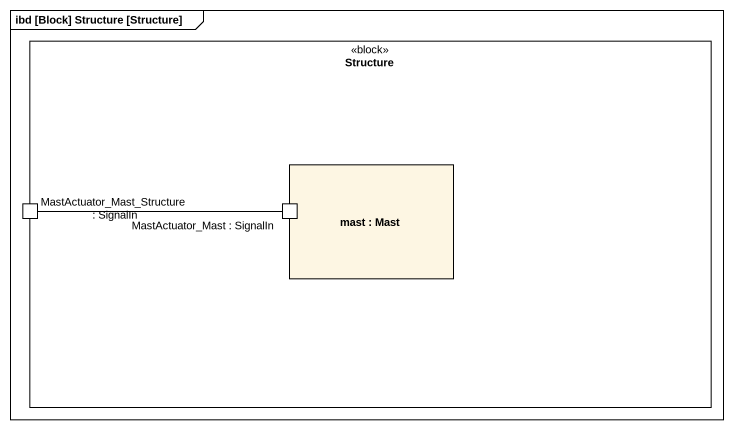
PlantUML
@startuml
mainframe ibd [Block] Structure [Structure]
rectangle Structure <<block>> {
  rectangle "mast : Mast" as mast {
    port "MastActuator_Mast : SignalIn" as MastActuator_Mast_SignalIn
  }
  port "MastActuator_Mast_Structure : SignalIn" as MastActuator_Mast_Structure
}
MastActuator_Mast_Structure -right- MastActuator_Mast_SignalIn
@enduml
